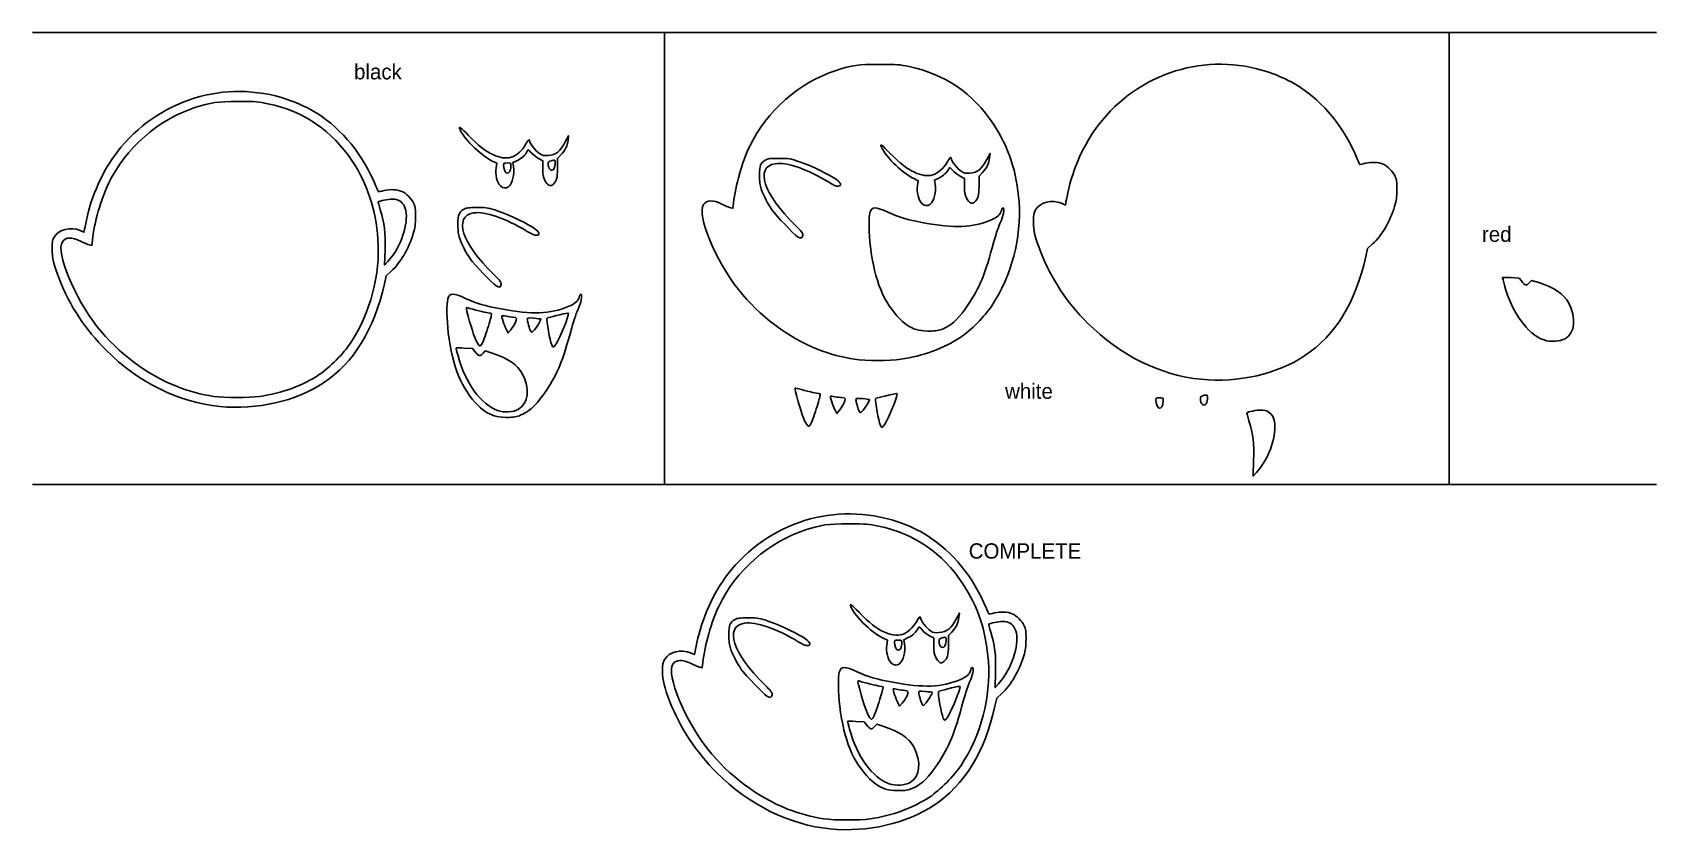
# Model space of a CAD drawing. Extents: x -47 to 484, y -105 to 156.
import ezdxf

# ---------------------------------------------------------------- set-up
doc = ezdxf.new("R2010")
doc.units = 0
doc.layers.get('0').update_dxf_attribs({"linetype": 'CONTINUOUS'})
doc.layers.add('Image', color=7, linetype='CONTINUOUS')

msp = doc.modelspace()

# ---------------------------------------------------------------- linework, layer by layer
at = {"linetype": 'ByBlock'}
for p, q in [((-46.98, 155.67), (415.88, 155.67)), ((159.56, 155.67), (159.56, 8.16)), ((415.88, 8.16), (415.88, 155.67)), ((415.88, 155.67), (483.62, 155.67)), ((-46.98, 8.16), (483.62, 8.16))]:
    msp.add_line(p, q, dxfattribs=at)
at = {"layer": 'Image', "color": 7}
for points in [[(127.1, 119.96), (128.14, 121.95), (128, 120.53)], [(104.47, 111.5), (104.72, 113.03), (103.25, 113.72)], [(111.46, 113.9), (109.99, 113.21), (110.19, 111.89)], [(119.79, 111.26), (119.79, 113.81), (118.39, 114.54)], [(125.67, 115.69), (124.57, 114.56), (124.56, 111.38)], [(264.82, 114.2), (265.86, 116.18), (265.72, 114.76)], [(242.19, 105.73), (242.44, 107.26), (240.97, 107.96)], [(249.18, 108.14), (247.71, 107.44), (247.91, 106.13)], [(257.51, 105.5), (257.51, 108.04), (256.11, 108.78)], [(263.39, 109.93), (262.29, 108.8), (262.28, 105.61)], [(182.07, 100.1), (181.89, 98.3), (181.07, 98.48)], [(289.22, 99.91), (290.47, 99.35), (290.59, 99.93)], [(-31.41, 91.02), (-30.16, 90.46), (-30.04, 91.04)], [(-27.4, 87.97), (-27.58, 86.17), (-28.41, 86.35)], [(390.87, 86.66), (389.24, 85.16), (388.64, 82.52)], [(68.21, 84.77), (68.08, 79.73), (69.13, 80.91)], [(70.24, 77.77), (68.61, 76.27), (68.01, 73.63)], [(439.46, 74.56), (438.69, 75.52), (435.99, 75.67)], [(445.12, 74.02), (442.81, 74.74), (442.03, 73.9)], [(107.87, 58.66), (108.4, 57.61), (109.29, 58.63)], [(97.57, 51.52), (96.81, 52.48), (94.1, 52.63)], [(103.23, 50.98), (100.93, 51.7), (100.14, 50.86)], [(215.24, 32.4), (215.78, 31.35), (216.67, 32.37)], [(352, 15.93), (351.87, 10.88), (352.92, 12.06)], [(254.81, -35.81), (255.84, -33.83), (255.71, -35.25)], [(232.17, -44.28), (232.42, -42.75), (230.96, -42.05)], [(239.16, -41.87), (237.69, -42.57), (237.9, -43.89)], [(247.49, -44.51), (247.5, -41.97), (246.09, -41.23)], [(253.37, -40.08), (252.28, -41.21), (252.26, -44.4)], [(168.05, -46.86), (169.3, -47.42), (169.42, -46.84)], [(172.05, -49.91), (171.87, -51.71), (171.05, -51.53)], [(267.67, -53.11), (267.54, -58.16), (268.59, -56.97)], [(235.78, -63.19), (236.31, -64.24), (237.2, -63.22)], [(269.7, -60.11), (268.06, -61.61), (267.47, -64.25)], [(225.49, -70.33), (224.72, -69.37), (222.01, -69.22)], [(231.15, -70.87), (228.84, -70.15), (228.05, -70.99)]]:
    msp.add_lwpolyline(points, dxfattribs=at)
for points in [[(109.09, 110.62), (109.09, 110.62)], [(123.35, 111.1), (123.35, 111.1)], [(105.89, 105.61), (105.89, 105.61)], [(243.61, 99.85), (243.61, 99.85)], [(203, 89.02), (203, 89.02)], [(70.93, 83.17), (70.93, 83.17)], [(104.47, 72.96), (104.47, 72.96)], [(110.73, 60.81), (110.73, 60.81)], [(118.3, 60.45), (118.3, 60.45)], [(242.62, 58.49), (242.62, 58.49)], [(101.45, 58.2), (101.45, 58.2)], [(124.12, 54.09), (124.12, 54.09)], [(334.85, 42.46), (334.85, 42.46)], [(14.22, 33.57), (14.22, 33.57)], [(27.23, 36.87), (27.23, 36.87)], [(111.85, 32.68), (111.85, 32.68)], [(208.83, 31.94), (208.83, 31.94)], [(218.11, 34.56), (218.11, 34.56)], [(225.68, 34.2), (225.68, 34.2)], [(322.19, 33.94), (322.19, 33.94)], [(336.46, 34.42), (336.46, 34.42)], [(104.69, 30.33), (104.69, 30.33)], [(231.49, 27.83), (231.49, 27.83)], [(354.71, 14.32), (354.71, 14.32)], [(236.79, -45.15), (236.79, -45.15)], [(251.06, -44.67), (251.06, -44.67)], [(233.6, -50.16), (233.6, -50.16)], [(270.38, -54.71), (270.38, -54.71)], [(192.98, -60.99), (192.98, -60.99)], [(229.36, -63.65), (229.36, -63.65)], [(238.65, -61.04), (238.65, -61.04)], [(246.21, -61.39), (246.21, -61.39)], [(252.03, -67.76), (252.03, -67.76)], [(239.77, -89.17), (239.77, -89.17)], [(232.61, -91.52), (232.61, -91.52)], [(213.68, -104.31), (213.68, -104.31)], [(226.68, -101.02), (226.68, -101.02)]]:
    msp.add_lwpolyline(points, close=True, dxfattribs=at)
for points in [[(301.3, 125.51), (314.6, 142.72), (336.53, 149.5), (356.91, 142.72)], [(215.57, 143.28), (203.57, 139.4), (192.96, 130.1), (187.36, 118.54)], [(229.72, 145.27), (222.74, 145.27), (220.94, 145.02), (215.57, 143.28)], [(239.41, 144.56), (236.31, 145.22), (235.62, 145.27), (229.72, 145.27)], [(267, 125.73), (260.19, 135.92), (251.25, 142.02), (239.41, 144.56)], [(-19.33, 116.62), (-6.03, 133.83), (15.9, 140.61), (36.28, 133.83)], [(356.91, 142.72), (359.91, 141.72), (364.34, 139.67), (366.52, 138.26)], [(366.52, 138.26), (374.99, 132.8), (381.52, 124.75), (385.86, 114.4)], [(20.25, 133.14), (13.27, 133.14), (11.47, 132.89), (6.09, 131.15)], [(29.93, 132.43), (26.84, 133.1), (26.15, 133.15), (20.25, 133.14)], [(36.28, 133.83), (39.28, 132.83), (43.71, 130.78), (45.89, 129.37)], [(6.09, 131.15), (-5.91, 127.28), (-16.51, 117.97), (-22.11, 106.41)], [(57.53, 113.61), (50.72, 123.79), (41.78, 129.89), (29.93, 132.43)], [(45.89, 129.37), (54.36, 123.91), (60.89, 115.86), (65.23, 105.51)], [(92.52, 124.51), (92.39, 125.06), (93.04, 124.52), (95.35, 122.18)], [(103.25, 113.72), (99.3, 115.6), (93.19, 121.74), (92.52, 124.51)], [(95.35, 122.18), (98.89, 118.58), (100.84, 117.04), (103.42, 115.81)], [(275.35, 100.35), (274.66, 110.05), (271.93, 118.37), (267, 125.73)], [(291.28, 103.29), (292.9, 111.2), (296.62, 119.45), (301.3, 125.51)], [(109.47, 114.94), (111.01, 115.37), (113.09, 117.21), (114.14, 119.08)], [(114.69, 116.97), (114.15, 115.77), (112.89, 114.58), (111.46, 113.9)], [(114.14, 119.08), (114.98, 120.58), (115.42, 121.03), (115.42, 120.42)], [(115.97, 116.42), (114.99, 117.54), (114.96, 117.56), (114.69, 116.97)], [(115.42, 120.42), (115.42, 119.55), (117.51, 116.82), (118.72, 116.12)], [(121.48, 115.53), (124.14, 115.78), (125.44, 116.8), (127.1, 119.96)], [(128, 120.53), (127.83, 118.73), (127.06, 117.13), (125.67, 115.69)], [(187.36, 118.54), (184.88, 113.42), (182.61, 105.52), (182.07, 100.1)], [(230.24, 118.75), (230.11, 119.3), (230.76, 118.75), (233.07, 116.41)], [(240.97, 107.96), (237.02, 109.84), (230.91, 115.98), (230.24, 118.75)], [(-29.35, 94.4), (-27.73, 102.31), (-24.01, 110.56), (-19.33, 116.62)], [(65.88, 88.22), (65.19, 97.93), (62.45, 106.24), (57.53, 113.61)], [(103.42, 115.81), (105.64, 114.75), (107.72, 114.45), (109.47, 114.94)], [(105.89, 105.61), (104.77, 106.63), (104.11, 109.36), (104.47, 111.5)], [(108.14, 113.08), (107, 113.08), (106.95, 113.05), (106.95, 112.31)], [(106.95, 112.31), (106.95, 111.39), (107.39, 110.13), (107.8, 109.87)], [(109.33, 112.18), (109.33, 113.08), (109.32, 113.08), (108.14, 113.08)], [(110.19, 111.89), (110.58, 109.36), (109.85, 106.39), (108.6, 105.41)], [(109.09, 110.62), (109.22, 110.98), (109.33, 111.68), (109.33, 112.18)], [(118.39, 114.54), (117.61, 114.95), (116.53, 115.79), (115.97, 116.42)], [(118.72, 116.12), (119.79, 115.49), (120.15, 115.41), (121.48, 115.53)], [(122.47, 113.82), (121.66, 113.57), (121.5, 113.41), (121.5, 112.79)], [(121.5, 112.79), (121.5, 111.11), (122.56, 110.14), (123.35, 111.1)], [(123.69, 113.96), (123.55, 114.05), (123, 113.99), (122.47, 113.82)], [(123.35, 111.1), (123.77, 111.6), (124.03, 113.76), (123.69, 113.96)], [(195.65, 112.84), (188.94, 111.78), (191.87, 102.81), (202.19, 92.81)], [(190.56, 109.09), (190.56, 112.39), (190.82, 113.04), (192.57, 114.07)], [(192.57, 114.07), (193.35, 114.53), (193.94, 114.6), (196.91, 114.59)], [(213.18, 106.81), (206.04, 111.13), (199.37, 113.43), (195.65, 112.84)], [(196.91, 114.59), (200.25, 114.57), (200.45, 114.54), (203.66, 113.45)], [(203.66, 113.45), (207.48, 112.16), (213.77, 109.13), (215.7, 107.65)], [(233.07, 116.41), (236.61, 112.82), (238.56, 111.28), (241.14, 110.04)], [(247.19, 109.17), (248.73, 109.61), (250.81, 111.45), (251.86, 113.32)], [(251.86, 113.32), (252.71, 114.81), (253.14, 115.26), (253.14, 114.65)], [(253.69, 110.66), (252.71, 111.78), (252.68, 111.79), (252.41, 111.21)], [(253.14, 114.65), (253.14, 113.79), (255.24, 111.06), (256.44, 110.35)], [(259.2, 109.77), (261.86, 110.01), (263.16, 111.03), (264.82, 114.2)], [(265.72, 114.76), (265.55, 112.96), (264.78, 111.36), (263.39, 109.93)], [(385.86, 114.4), (386.25, 113.45), (386.61, 112.65), (386.64, 112.61)], [(386.64, 112.61), (386.68, 112.57), (387.53, 112.73), (388.53, 112.97)], [(388.53, 112.97), (390.55, 113.44), (392.79, 113.34), (394.31, 112.7)], [(394.31, 112.7), (395.71, 112.12), (397.51, 110.3), (398.2, 108.77)], [(-22.11, 106.41), (-24.59, 101.29), (-26.86, 93.39), (-27.4, 87.97)], [(107.8, 109.87), (108.26, 109.59), (108.82, 109.92), (109.09, 110.62)], [(120.44, 107.4), (119.87, 108.54), (119.78, 109.07), (119.79, 111.26)], [(123.11, 106.09), (122.23, 105.3), (121.25, 105.77), (120.44, 107.4)], [(124.56, 111.38), (124.54, 108.01), (124.32, 107.18), (123.11, 106.09)], [(191.06, 104.68), (190.69, 105.75), (190.56, 106.9), (190.56, 109.09)], [(216.22, 105.52), (215.64, 105.47), (214.82, 105.81), (213.18, 106.81)], [(215.7, 107.65), (217.26, 106.46), (217.46, 105.64), (216.22, 105.52)], [(241.14, 110.04), (243.36, 108.98), (245.44, 108.68), (247.19, 109.17)], [(247.91, 106.13), (248.3, 103.59), (247.57, 100.63), (246.32, 99.64)], [(252.41, 111.21), (251.87, 110.01), (250.61, 108.82), (249.18, 108.14)], [(256.11, 108.78), (255.33, 109.18), (254.25, 110.03), (253.69, 110.66)], [(256.44, 110.35), (257.51, 109.73), (257.87, 109.65), (259.2, 109.77)], [(398.2, 108.77), (398.74, 107.56), (398.82, 107.01), (398.79, 104.35)], [(65.23, 105.51), (65.62, 104.56), (65.98, 103.76), (66.01, 103.72)], [(70.53, 101.28), (69.26, 101.28), (66.32, 100.7), (65.97, 100.38)], [(66.01, 103.72), (66.05, 103.68), (66.9, 103.84), (67.9, 104.08)], [(67.9, 104.08), (69.92, 104.55), (72.16, 104.45), (73.68, 103.82)], [(74.56, 98.9), (73.7, 100.6), (72.55, 101.28), (70.53, 101.28)], [(73.68, 103.82), (75.08, 103.23), (76.88, 101.41), (77.57, 99.88)], [(108.6, 105.41), (107.69, 104.69), (106.84, 104.75), (105.89, 105.61)], [(178.2, 99.68), (175.33, 101.12), (173.29, 101.05), (172.26, 99.48)], [(194.62, 97.8), (193.22, 99.77), (191.77, 102.56), (191.06, 104.68)], [(243.61, 99.85), (242.49, 100.87), (241.83, 103.59), (242.19, 105.73)], [(258.16, 101.63), (257.59, 102.77), (257.5, 103.31), (257.51, 105.5)], [(260.83, 100.33), (259.95, 99.53), (258.98, 100.01), (258.16, 101.63)], [(262.28, 105.61), (262.26, 102.25), (262.04, 101.42), (260.83, 100.33)], [(280.73, 97.74), (282.23, 100.29), (286.15, 101.29), (289.22, 99.91)], [(290.59, 99.93), (290.66, 100.25), (290.97, 101.76), (291.28, 103.29)], [(398.79, 104.35), (398.77, 101.88), (398.63, 100.85), (398.06, 98.92)], [(65.97, 100.38), (65.94, 100.35), (66.25, 99.18), (66.67, 97.79)], [(66.67, 97.79), (68.03, 93.28), (68.36, 90.45), (68.21, 84.77)], [(70.93, 83.17), (74.48, 88.32), (76.18, 95.69), (74.56, 98.9)], [(77.57, 99.88), (78.11, 98.67), (78.19, 98.12), (78.16, 95.46)], [(97.11, 96.77), (90.41, 95.71), (93.34, 86.74), (103.66, 76.74)], [(92.03, 93.02), (92.03, 96.33), (92.29, 96.97), (94.04, 98)], [(94.04, 98), (94.82, 98.46), (95.4, 98.53), (98.38, 98.52)], [(114.65, 90.74), (107.51, 95.06), (100.84, 97.36), (97.11, 96.77)], [(98.38, 98.52), (101.71, 98.51), (101.92, 98.47), (105.13, 97.39)], [(105.13, 97.39), (108.94, 96.09), (115.24, 93.06), (117.17, 91.58)], [(172.26, 99.48), (170.03, 96.08), (176.19, 81.13), (183.68, 71.73)], [(181.07, 98.48), (180.61, 98.58), (179.32, 99.12), (178.2, 99.68)], [(203, 89.02), (201.81, 89.76), (196.02, 95.83), (194.62, 97.8)], [(226.8, 85.76), (226.27, 89.94), (226.2, 95.4), (226.63, 96.92)], [(226.63, 96.92), (227.19, 98.85), (228.44, 98.87), (232.47, 97.01)], [(232.47, 97.01), (235.91, 95.41), (238.77, 94.57), (244.12, 93.58)], [(246.32, 99.64), (245.41, 98.92), (244.56, 98.99), (243.61, 99.85)], [(266.01, 94.39), (268.31, 95.35), (269.14, 96.08), (269.58, 97.56)], [(266.42, 66.44), (272.91, 76.27), (276.18, 88.68), (275.35, 100.35)], [(270.14, 98.41), (270.65, 98.1), (270.17, 95.46), (269.3, 93.79)], [(269.58, 97.56), (269.75, 98.12), (270, 98.5), (270.14, 98.41)], [(280.04, 93.89), (280.03, 96.3), (280.09, 96.65), (280.73, 97.74)], [(398.06, 98.92), (396.63, 94.1), (393.89, 89.42), (390.87, 86.66)], [(-39.9, 88.86), (-38.4, 91.4), (-34.48, 92.4), (-31.41, 91.02)], [(-30.04, 91.04), (-29.97, 91.36), (-29.66, 92.87), (-29.35, 94.4)], [(78.16, 95.46), (78.14, 92.99), (78, 91.96), (77.43, 90.03)], [(92.52, 88.61), (92.16, 89.68), (92.03, 90.83), (92.03, 93.02)], [(117.69, 89.46), (117.11, 89.4), (116.28, 89.75), (114.65, 90.74)], [(117.17, 91.58), (118.72, 90.39), (118.92, 89.58), (117.69, 89.46)], [(202.19, 92.81), (204.47, 90.59), (204.74, 90.24), (204.67, 89.5)], [(244.12, 93.58), (254.28, 91.7), (260.06, 91.91), (266.01, 94.39)], [(269.3, 93.79), (268.81, 92.86), (267.87, 90.07), (267.14, 87.4)], [(282.46, 83.97), (280.54, 88.88), (280.05, 90.88), (280.04, 93.89)], [(-40.59, 85.01), (-40.6, 87.41), (-40.54, 87.76), (-39.9, 88.86)], [(-38.17, 75.08), (-40.09, 79.99), (-40.58, 81.99), (-40.59, 85.01)], [(-37.21, 87.35), (-39.44, 83.95), (-33.28, 69), (-25.79, 59.61)], [(-31.27, 87.55), (-34.14, 88.99), (-36.18, 88.92), (-37.21, 87.35)], [(-28.41, 86.35), (-28.86, 86.45), (-30.15, 86.99), (-31.27, 87.55)], [(56.95, 54.31), (63.44, 64.14), (66.71, 76.55), (65.88, 88.22)], [(77.43, 90.03), (76, 85.21), (73.26, 80.53), (70.24, 77.77)], [(96.09, 81.73), (94.69, 83.7), (93.24, 86.5), (92.52, 88.61)], [(204.67, 89.5), (204.57, 88.5), (204.07, 88.36), (203, 89.02)], [(236.55, 62.06), (231.1, 67.5), (228.2, 74.55), (226.8, 85.76)], [(267.14, 87.4), (264.14, 76.45), (262.57, 72.61), (258.73, 66.84)], [(69.13, 80.91), (69.71, 81.56), (70.52, 82.58), (70.93, 83.17)], [(104.47, 72.96), (103.28, 73.69), (97.49, 79.76), (96.09, 81.73)], [(297.74, 60.81), (290.88, 67.68), (285.88, 75.26), (282.46, 83.97)], [(388.64, 82.52), (385.27, 67.52), (378.69, 56.81), (368.77, 50.21)], [(-22.88, 51.92), (-29.75, 58.79), (-34.75, 66.37), (-38.17, 75.08)], [(103.66, 76.74), (105.94, 74.53), (106.21, 74.17), (106.13, 73.43)], [(435.99, 75.67), (434.5, 75.75), (433.29, 75.77), (433.29, 75.71)], [(433.29, 75.71), (433.29, 75.65), (433.58, 74.5), (433.94, 73.15)], [(442.03, 73.9), (441.11, 72.92), (440.69, 73.03), (439.46, 74.56)], [(68.01, 73.63), (64.64, 58.63), (58.06, 47.92), (48.14, 41.32)], [(88.71, 68.76), (89.27, 70.69), (90.52, 70.71), (94.54, 68.85)], [(106.13, 73.43), (106.04, 72.43), (105.54, 72.29), (104.47, 72.96)], [(128.08, 66.23), (130.39, 67.19), (131.21, 67.92), (131.66, 69.4)], [(132.21, 70.25), (132.73, 69.93), (132.25, 67.3), (131.37, 65.62)], [(131.66, 69.4), (131.82, 69.96), (132.07, 70.34), (132.21, 70.25)], [(183.68, 71.73), (190.6, 63.06), (199.84, 56.13), (209.75, 52.2)], [(433.94, 73.15), (436.31, 64.33), (441.44, 57.25), (446.89, 55.3)], [(454.92, 67.34), (453.38, 70.25), (450.13, 72.46), (445.12, 74.02)], [(88.87, 57.59), (88.35, 61.78), (88.27, 67.24), (88.71, 68.76)], [(94.54, 68.85), (97.99, 67.25), (100.84, 66.41), (106.2, 65.42)], [(95.05, 65.85), (94.65, 65.97), (94.69, 65.64), (95.37, 63.11)], [(101.81, 64.19), (100.76, 64.34), (97.22, 65.21), (95.05, 65.85)], [(102.92, 63.15), (103.09, 64.01), (103.08, 64.01), (101.81, 64.19)], [(106.2, 65.42), (116.35, 63.54), (122.13, 63.75), (128.08, 66.23)], [(124.12, 54.09), (125.43, 56.17), (128.18, 62.89), (128.18, 64.02)], [(128.18, 64.02), (128.18, 64.16), (126.9, 63.95), (125.33, 63.54)], [(131.37, 65.62), (130.89, 64.7), (129.94, 61.91), (129.21, 59.24)], [(258.73, 66.84), (255.98, 62.7), (253.79, 60.51), (251.18, 59.27)], [(256.31, 56.22), (259.47, 58.31), (264.22, 63.12), (266.42, 66.44)], [(453.74, 55.72), (457.01, 57.63), (457.5, 62.48), (454.92, 67.34)], [(-25.79, 59.61), (-18.87, 50.93), (-9.63, 44), (0.27, 40.07)], [(95.37, 63.11), (96.69, 58.14), (97.74, 55.2), (98.61, 53.94)], [(101.45, 58.2), (102.17, 60.45), (102.84, 62.67), (102.92, 63.15)], [(106.33, 63.22), (106.17, 63.06), (107.23, 59.91), (107.87, 58.66)], [(107.8, 63.04), (107.05, 63.2), (106.39, 63.28), (106.33, 63.22)], [(110.07, 62.75), (109.57, 62.75), (108.54, 62.88), (107.8, 63.04)], [(109.29, 58.63), (109.78, 59.19), (110.43, 60.18), (110.73, 60.81)], [(110.73, 60.81), (111.44, 62.27), (111.27, 62.75), (110.07, 62.75)], [(116.84, 62.4), (114.81, 62.56), (114.68, 62.54), (114.68, 62.05)], [(114.68, 62.05), (114.68, 61.44), (115.41, 58.87), (115.79, 58.17)], [(116.71, 58.3), (117.07, 58.64), (117.79, 59.61), (118.3, 60.45)], [(119.11, 62.11), (119.05, 62.18), (118.02, 62.31), (116.84, 62.4)], [(118.3, 60.45), (118.82, 61.3), (119.18, 62.05), (119.11, 62.11)], [(129.21, 59.24), (126.22, 48.29), (124.65, 44.45), (120.81, 38.68)], [(121.74, 62.64), (121, 62.47), (121, 62.45), (121.17, 60.96)], [(121.17, 60.96), (121.59, 57.2), (122.64, 52.96), (123.16, 52.96)], [(125.33, 63.54), (123.77, 63.13), (122.15, 62.73), (121.74, 62.64)], [(242.62, 58.49), (240.32, 59.02), (238.57, 60.04), (236.55, 62.06)], [(246.7, 58.21), (245.23, 58.15), (243.62, 58.26), (242.62, 58.49)], [(251.18, 59.27), (249.37, 58.41), (248.85, 58.29), (246.7, 58.21)], [(334.85, 42.46), (321.52, 43.75), (308.24, 50.32), (297.74, 60.81)], [(46.84, 44.09), (50, 46.18), (54.75, 51), (56.95, 54.31)], [(98.62, 33.9), (93.17, 39.33), (90.27, 46.39), (88.87, 57.59)], [(98.61, 53.94), (99.11, 53.23), (99.15, 53.22), (99.64, 53.66)], [(99.64, 53.66), (99.92, 53.92), (100.71, 55.88), (101.45, 58.2)], [(115.79, 58.17), (116.04, 57.7), (116.08, 57.71), (116.71, 58.3)], [(123.16, 52.96), (123.29, 52.96), (123.73, 53.47), (124.12, 54.09)], [(236.7, 48.99), (244.12, 50.08), (250.72, 52.51), (256.31, 56.22)], [(446.89, 55.3), (448.93, 54.57), (452.12, 54.77), (453.74, 55.72)], [(14.22, 33.57), (0.89, 34.86), (-12.39, 41.43), (-22.88, 51.92)], [(94.1, 52.63), (92.62, 52.71), (91.4, 52.73), (91.4, 52.67)], [(91.4, 52.67), (91.4, 52.61), (91.7, 51.46), (92.06, 50.11)], [(92.06, 50.11), (94.42, 41.29), (99.56, 34.21), (105, 32.26)], [(100.14, 50.86), (99.23, 49.88), (98.81, 49.99), (97.57, 51.52)], [(113.04, 44.3), (111.49, 47.21), (108.25, 49.42), (103.23, 50.98)], [(209.75, 52.2), (213.29, 50.79), (217.92, 49.54), (221.58, 49.01)], [(221.58, 49.01), (225.19, 48.49), (233.19, 48.48), (236.7, 48.99)], [(368.77, 50.21), (359.74, 44.2), (347.02, 41.29), (334.85, 42.46)], [(27.23, 36.87), (34.65, 37.95), (41.25, 40.38), (46.84, 44.09)], [(111.85, 32.68), (115.12, 34.59), (115.61, 39.44), (113.04, 44.3)], [(0.27, 40.07), (3.82, 38.66), (8.45, 37.42), (12.11, 36.89)], [(48.14, 41.32), (39.11, 35.31), (26.39, 32.4), (14.22, 33.57)], [(120.81, 38.68), (118.05, 34.54), (115.86, 32.35), (113.25, 31.1)], [(202.43, 39.59), (202.03, 39.71), (202.07, 39.38), (202.75, 36.86)], [(209.18, 37.93), (208.14, 38.08), (204.6, 38.95), (202.43, 39.59)], [(210.3, 36.89), (210.46, 37.75), (210.46, 37.75), (209.18, 37.93)], [(232.71, 37.28), (231.15, 36.88), (229.53, 36.47), (229.12, 36.38)], [(231.49, 27.83), (232.81, 29.91), (235.55, 36.63), (235.55, 37.76)], [(235.55, 37.76), (235.55, 37.91), (234.27, 37.69), (232.71, 37.28)], [(336.8, 37.28), (336.66, 37.37), (336.11, 37.3), (335.58, 37.14)], [(336.46, 34.42), (336.88, 34.92), (337.13, 37.07), (336.8, 37.28)], [(12.11, 36.89), (15.72, 36.36), (23.72, 36.35), (27.23, 36.87)], [(104.69, 30.33), (102.39, 30.85), (100.65, 31.88), (98.62, 33.9)], [(105, 32.26), (107.04, 31.54), (110.23, 31.73), (111.85, 32.68)], [(202.75, 36.86), (204.07, 31.89), (205.11, 28.94), (205.99, 27.69)], [(207.01, 27.4), (207.3, 27.66), (208.08, 29.62), (208.83, 31.94)], [(208.83, 31.94), (209.55, 34.19), (210.21, 36.42), (210.3, 36.89)], [(213.71, 36.96), (213.55, 36.8), (214.6, 33.66), (215.24, 32.4)], [(215.18, 36.79), (214.43, 36.95), (213.77, 37.03), (213.71, 36.96)], [(217.45, 36.5), (216.94, 36.5), (215.92, 36.63), (215.18, 36.79)], [(216.67, 32.37), (217.15, 32.94), (217.8, 33.92), (218.11, 34.56)], [(218.11, 34.56), (218.82, 36.01), (218.65, 36.5), (217.45, 36.5)], [(224.22, 36.15), (222.19, 36.3), (222.06, 36.28), (222.06, 35.79)], [(222.06, 35.79), (222.06, 35.18), (222.79, 32.62), (223.17, 31.91)], [(223.17, 31.91), (223.42, 31.45), (223.46, 31.45), (224.09, 32.04)], [(224.09, 32.04), (224.45, 32.38), (225.17, 33.35), (225.68, 34.2)], [(226.49, 35.86), (226.43, 35.92), (225.4, 36.05), (224.22, 36.15)], [(225.68, 34.2), (226.19, 35.04), (226.56, 35.79), (226.49, 35.86)], [(229.12, 36.38), (228.38, 36.22), (228.38, 36.2), (228.54, 34.7)], [(228.54, 34.7), (228.97, 30.94), (230.02, 26.71), (230.53, 26.71)], [(321.25, 36.4), (320.11, 36.4), (320.06, 36.37), (320.06, 35.62)], [(320.06, 35.62), (320.06, 34.71), (320.5, 33.44), (320.91, 33.19)], [(320.91, 33.19), (321.36, 32.91), (321.93, 33.24), (322.19, 33.94)], [(322.44, 35.49), (322.44, 36.39), (322.43, 36.4), (321.25, 36.4)], [(322.19, 33.94), (322.33, 34.29), (322.44, 34.99), (322.44, 35.49)], [(335.58, 37.14), (334.77, 36.89), (334.61, 36.72), (334.61, 36.1)], [(334.61, 36.1), (334.61, 34.43), (335.67, 33.46), (336.46, 34.42)], [(354.32, 32.43), (353.05, 32.43), (350.11, 31.85), (349.75, 31.53)], [(358.34, 30.06), (357.49, 31.75), (356.34, 32.43), (354.32, 32.43)], [(108.78, 30.04), (107.3, 29.99), (105.7, 30.1), (104.69, 30.33)], [(113.25, 31.1), (111.44, 30.25), (110.93, 30.12), (108.78, 30.04)], [(205.99, 27.69), (206.48, 26.97), (206.53, 26.96), (207.01, 27.4)], [(230.53, 26.71), (230.67, 26.71), (231.1, 27.21), (231.49, 27.83)], [(349.75, 31.53), (349.72, 31.5), (350.04, 30.34), (350.46, 28.94)], [(350.46, 28.94), (351.81, 24.43), (352.15, 21.6), (352, 15.93)], [(354.71, 14.32), (358.27, 19.47), (359.97, 26.84), (358.34, 30.06)], [(352.92, 12.06), (353.5, 12.71), (354.31, 13.73), (354.71, 14.32)], [(180.13, -21.26), (193.43, -4.05), (215.36, 2.73), (235.74, -4.05)], [(219.71, -4.74), (212.73, -4.74), (210.92, -4.99), (205.55, -6.73)], [(229.39, -5.45), (226.29, -4.79), (225.61, -4.74), (219.71, -4.74)], [(235.74, -4.05), (238.73, -5.05), (243.16, -7.1), (245.34, -8.51)], [(205.55, -6.73), (193.55, -10.61), (182.94, -19.91), (177.34, -31.47)], [(256.99, -24.28), (250.18, -14.09), (241.24, -7.99), (229.39, -5.45)], [(245.34, -8.51), (253.82, -13.97), (260.35, -22.02), (264.68, -32.37)], [(170.11, -43.48), (171.72, -35.57), (175.44, -27.32), (180.13, -21.26)], [(265.34, -49.66), (264.65, -39.96), (261.91, -31.64), (256.99, -24.28)], [(177.34, -31.47), (174.86, -36.59), (172.6, -44.49), (172.05, -49.91)], [(220.23, -31.26), (220.09, -30.72), (220.75, -31.26), (223.06, -33.6)], [(230.96, -42.05), (227, -40.17), (220.9, -34.03), (220.23, -31.26)], [(180.55, -40.92), (180.55, -37.62), (180.81, -36.98), (182.56, -35.94)], [(182.56, -35.94), (183.34, -35.49), (183.92, -35.42), (186.9, -35.43)], [(203.17, -43.21), (196.03, -38.88), (189.35, -36.58), (185.63, -37.17)], [(186.9, -35.43), (190.23, -35.44), (190.44, -35.47), (193.65, -36.56)], [(193.65, -36.56), (197.46, -37.85), (203.76, -40.89), (205.68, -42.36)], [(223.06, -33.6), (226.59, -37.19), (228.54, -38.73), (231.12, -39.97)], [(237.18, -40.84), (238.72, -40.41), (240.79, -38.56), (241.85, -36.69)], [(241.85, -36.69), (242.69, -35.2), (243.12, -34.75), (243.12, -35.36)], [(243.12, -35.36), (243.12, -36.22), (245.22, -38.95), (246.43, -39.66)], [(249.18, -40.24), (251.85, -40), (253.15, -38.98), (254.81, -35.81)], [(255.71, -35.25), (255.54, -37.05), (254.76, -38.65), (253.37, -40.08)], [(264.68, -32.37), (265.08, -33.32), (265.43, -34.12), (265.47, -34.16)], [(269.99, -36.6), (268.72, -36.6), (265.77, -37.18), (265.42, -37.5)], [(265.47, -34.16), (265.5, -34.2), (266.36, -34.04), (267.36, -33.81)], [(267.36, -33.81), (269.38, -33.33), (271.62, -33.43), (273.13, -34.07)], [(274.01, -38.98), (273.15, -37.28), (272.01, -36.6), (269.99, -36.6)], [(273.13, -34.07), (274.54, -34.65), (276.33, -36.47), (277.02, -38)], [(185.63, -37.17), (178.92, -38.23), (181.85, -47.2), (192.18, -57.21)], [(181.04, -45.34), (180.68, -44.26), (180.55, -43.11), (180.55, -40.92)], [(205.68, -42.36), (207.24, -43.55), (207.44, -44.37), (206.21, -44.49)], [(231.12, -39.97), (233.34, -41.03), (235.42, -41.33), (237.18, -40.84)], [(242.4, -38.8), (241.85, -40), (240.6, -41.19), (239.16, -41.87)], [(243.68, -39.35), (242.69, -38.23), (242.67, -38.22), (242.4, -38.8)], [(246.09, -41.23), (245.32, -40.83), (244.23, -39.98), (243.68, -39.35)], [(246.43, -39.66), (247.49, -40.29), (247.85, -40.36), (249.18, -40.24)], [(250.18, -41.95), (249.36, -42.2), (249.21, -42.37), (249.21, -42.99)], [(251.4, -41.81), (251.26, -41.72), (250.71, -41.79), (250.18, -41.95)], [(251.06, -44.67), (251.48, -44.17), (251.73, -42.02), (251.4, -41.81)], [(265.42, -37.5), (265.39, -37.53), (265.71, -38.7), (266.13, -40.1)], [(266.13, -40.1), (267.48, -44.6), (267.82, -47.43), (267.67, -53.11)], [(270.38, -54.71), (273.94, -49.56), (275.64, -42.19), (274.01, -38.98)], [(277.62, -42.43), (277.59, -44.89), (277.46, -45.92), (276.88, -47.85)], [(277.02, -38), (277.57, -39.21), (277.64, -39.76), (277.62, -42.43)], [(159.56, -49.03), (161.06, -46.48), (164.98, -45.48), (168.05, -46.86)], [(169.42, -46.84), (169.49, -46.52), (169.8, -45.01), (170.11, -43.48)], [(184.61, -52.22), (183.21, -50.24), (181.76, -47.45), (181.04, -45.34)], [(206.21, -44.49), (205.63, -44.55), (204.8, -44.2), (203.17, -43.21)], [(233.6, -50.16), (232.48, -49.14), (231.82, -46.42), (232.17, -44.28)], [(235.85, -42.69), (234.71, -42.69), (234.66, -42.72), (234.66, -43.47)], [(234.66, -43.47), (234.66, -44.38), (235.1, -45.65), (235.51, -45.9)], [(235.51, -45.9), (235.96, -46.18), (236.53, -45.85), (236.79, -45.15)], [(237.04, -43.6), (237.04, -42.7), (237.03, -42.69), (235.85, -42.69)], [(237.9, -43.89), (238.28, -46.42), (237.56, -49.39), (236.31, -50.37)], [(236.79, -45.15), (236.93, -44.8), (237.04, -44.1), (237.04, -43.6)], [(248.15, -48.38), (247.58, -47.24), (247.49, -46.7), (247.49, -44.51)], [(249.21, -42.99), (249.21, -44.67), (250.27, -45.63), (251.06, -44.67)], [(252.26, -44.4), (252.25, -47.76), (252.02, -48.59), (250.81, -49.68)], [(158.86, -52.88), (158.85, -50.47), (158.92, -50.12), (159.56, -49.03)], [(161.29, -62.8), (159.37, -57.89), (158.88, -55.9), (158.86, -52.88)], [(162.24, -50.53), (160.02, -53.93), (166.18, -68.88), (173.67, -78.28)], [(168.18, -50.33), (165.31, -48.89), (163.27, -48.96), (162.24, -50.53)], [(171.05, -51.53), (170.6, -51.44), (169.31, -50.89), (168.18, -50.33)], [(192.98, -60.99), (191.8, -60.25), (186, -54.18), (184.61, -52.22)], [(216.62, -53.09), (217.18, -51.16), (218.43, -51.14), (222.45, -53)], [(222.45, -53), (225.9, -54.6), (228.75, -55.44), (234.11, -56.43)], [(236.31, -50.37), (235.39, -51.09), (234.54, -51.03), (233.6, -50.16)], [(250.81, -49.68), (249.94, -50.48), (248.96, -50), (248.15, -48.38)], [(255.99, -55.62), (258.3, -54.66), (259.12, -53.93), (259.57, -52.45)], [(256.4, -83.57), (262.9, -73.74), (266.16, -61.34), (265.34, -49.66)], [(260.12, -51.6), (260.64, -51.91), (260.16, -54.55), (259.28, -56.23)], [(259.57, -52.45), (259.73, -51.89), (259.98, -51.51), (260.12, -51.6)], [(276.88, -47.85), (275.45, -52.67), (272.71, -57.35), (269.7, -60.11)], [(192.18, -57.21), (194.46, -59.42), (194.72, -59.77), (194.65, -60.51)], [(216.78, -64.25), (216.26, -60.07), (216.18, -54.61), (216.62, -53.09)], [(222.96, -56), (222.57, -55.88), (222.6, -56.21), (223.28, -58.74)], [(229.72, -57.66), (228.68, -57.51), (225.13, -56.64), (222.96, -56)], [(230.84, -58.7), (231, -57.84), (230.99, -57.84), (229.72, -57.66)], [(234.11, -56.43), (244.27, -58.31), (250.05, -58.1), (255.99, -55.62)], [(253.24, -58.31), (251.68, -58.71), (250.06, -59.12), (249.65, -59.21)], [(252.03, -67.76), (253.34, -65.68), (256.09, -58.96), (256.09, -57.83)], [(256.09, -57.83), (256.09, -57.69), (254.81, -57.9), (253.24, -58.31)], [(259.28, -56.23), (258.8, -57.15), (257.85, -59.94), (257.12, -62.61)], [(268.59, -56.97), (269.17, -56.32), (269.98, -55.3), (270.38, -54.71)], [(176.57, -85.96), (169.71, -79.09), (164.71, -71.51), (161.29, -62.8)], [(194.65, -60.51), (194.55, -61.51), (194.06, -61.66), (192.98, -60.99)], [(223.28, -58.74), (224.6, -63.7), (225.65, -66.65), (226.52, -67.91)], [(227.55, -68.19), (227.83, -67.93), (228.62, -65.97), (229.36, -63.65)], [(229.36, -63.65), (230.08, -61.4), (230.75, -59.17), (230.84, -58.7)], [(234.24, -58.63), (234.08, -58.79), (235.14, -61.93), (235.78, -63.19)], [(235.71, -58.8), (234.96, -58.64), (234.3, -58.57), (234.24, -58.63)], [(237.98, -59.09), (237.48, -59.09), (236.45, -58.96), (235.71, -58.8)], [(237.2, -63.22), (237.69, -62.65), (238.34, -61.67), (238.65, -61.04)], [(238.65, -61.04), (239.35, -59.58), (239.18, -59.09), (237.98, -59.09)], [(244.75, -59.45), (242.73, -59.29), (242.59, -59.31), (242.59, -59.8)], [(242.59, -59.8), (242.59, -60.41), (243.33, -62.98), (243.7, -63.68)], [(243.7, -63.68), (243.95, -64.15), (243.99, -64.14), (244.62, -63.55)], [(244.62, -63.55), (244.98, -63.21), (245.7, -62.24), (246.21, -61.39)], [(247.03, -59.74), (246.96, -59.67), (245.93, -59.54), (244.75, -59.45)], [(246.21, -61.39), (246.73, -60.55), (247.09, -59.8), (247.03, -59.74)], [(257.12, -62.61), (254.13, -73.56), (252.56, -77.4), (248.72, -83.17)], [(249.65, -59.21), (248.92, -59.38), (248.91, -59.39), (249.08, -60.89)], [(249.08, -60.89), (249.5, -64.65), (250.55, -68.88), (251.07, -68.88)], [(226.53, -87.95), (221.09, -82.52), (218.18, -75.46), (216.78, -64.25)], [(226.52, -67.91), (227.02, -68.62), (227.06, -68.63), (227.55, -68.19)], [(267.47, -64.25), (264.1, -79.25), (257.51, -89.96), (247.6, -96.56)], [(251.07, -68.88), (251.2, -68.88), (251.64, -68.38), (252.03, -67.76)], [(222.01, -69.22), (220.53, -69.14), (219.31, -69.12), (219.31, -69.18)], [(219.31, -69.18), (219.31, -69.23), (219.61, -70.39), (219.97, -71.74)], [(219.97, -71.74), (222.33, -80.56), (227.47, -87.64), (232.91, -89.58)], [(228.05, -70.99), (227.14, -71.97), (226.72, -71.86), (225.49, -70.33)], [(240.95, -77.55), (239.4, -74.64), (236.16, -72.43), (231.15, -70.87)], [(173.67, -78.28), (180.59, -86.96), (189.82, -93.88), (199.73, -97.82)], [(239.77, -89.17), (243.03, -87.25), (243.52, -82.41), (240.95, -77.55)], [(248.72, -83.17), (245.96, -87.31), (243.77, -89.5), (241.16, -90.74)], [(246.3, -93.79), (249.45, -91.7), (254.21, -86.89), (256.4, -83.57)], [(213.68, -104.31), (200.35, -103.02), (187.07, -96.46), (176.57, -85.96)], [(232.61, -91.52), (230.3, -90.99), (228.56, -89.97), (226.53, -87.95)], [(232.91, -89.58), (234.95, -90.31), (238.14, -90.12), (239.77, -89.17)], [(226.68, -101.02), (234.11, -99.93), (240.7, -97.5), (246.3, -93.79)], [(236.69, -91.8), (235.21, -91.86), (233.61, -91.75), (232.61, -91.52)], [(241.16, -90.74), (239.35, -91.6), (238.84, -91.72), (236.69, -91.8)], [(199.73, -97.82), (203.27, -99.22), (207.9, -100.47), (211.57, -101)], [(247.6, -96.56), (238.56, -102.58), (225.85, -105.48), (213.68, -104.31)], [(211.57, -101), (215.18, -101.52), (223.17, -101.53), (226.68, -101.02)]]:
    msp.add_open_spline(points, degree=3, dxfattribs=at)

# ---------------------------------------------------------------- texts
at = {"linetype": 'ByBlock', "attachment_point": 1}
for s, insert, char_height, width in [('black ', (58.08, 145.36), 5, 78.3271), ('red', (426.6, 92.33), 5, 54.3214), ('white', (270.79, 41.09), 5, 75.5357), ('{\\H2x;COMPLETE}\\P', (258.9, -11.08), 2.5, 59.4643)]:
    msp.add_mtext(s, dxfattribs=dict(at, insert=insert, char_height=char_height, width=width))

doc.saveas('drawing.dxf')
